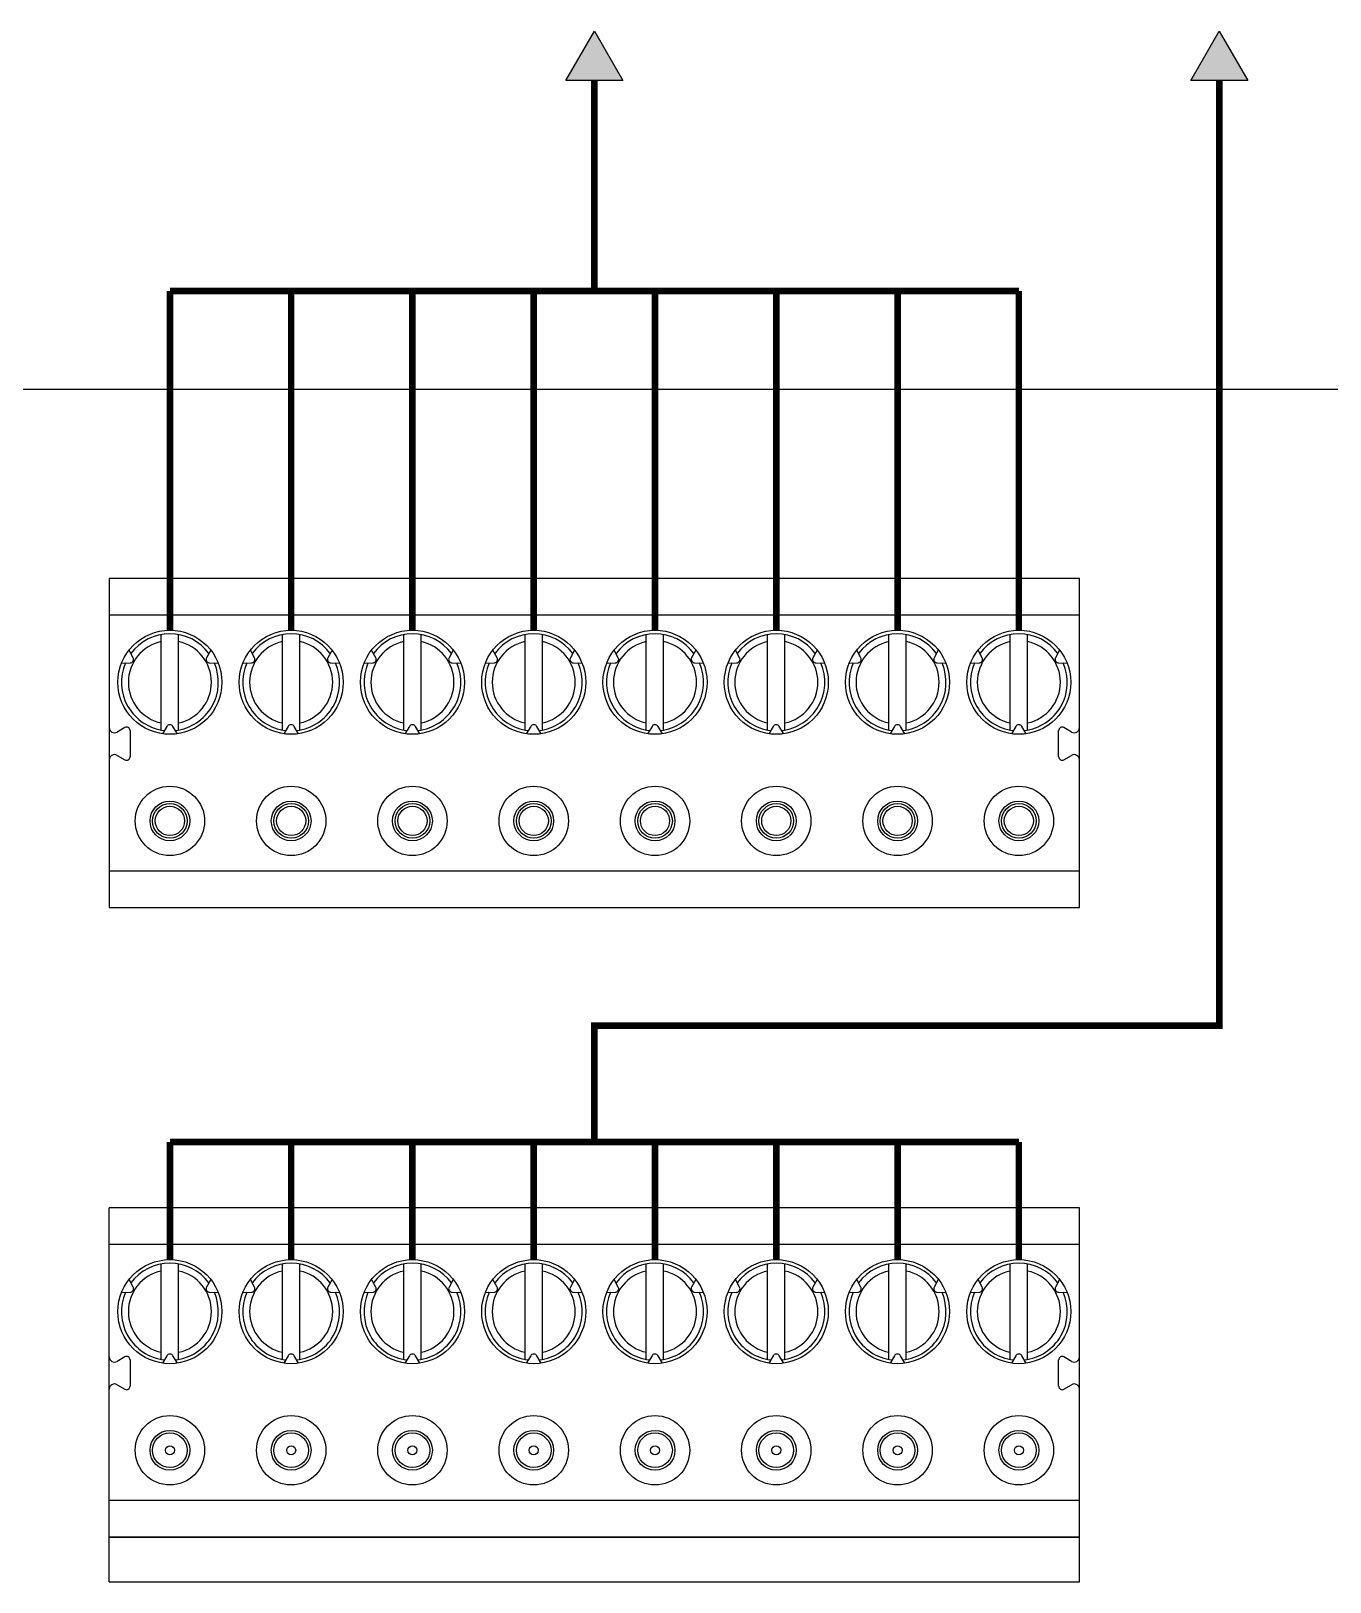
# Model space of a CAD drawing. Header units: millimetres. Extents: x 285292 to 433407, y -235676 to -135648.
# Drawn here: x 308091 to 322850, y -173369 to -155749 of the extents above; entities that cross this region are included whole.
import ezdxf
from ezdxf.enums import TextEntityAlignment as Align

# ---------------------------------------------------------------- set-up
doc = ezdxf.new("R2010")
doc.units = ezdxf.units.MM
doc.header["$LTSCALE"] = 10
doc.header["$MEASUREMENT"] = 0
doc.linetypes.add('HIDDEN', pattern=[0.375, 0.25, -0.125])
doc.styles.get("Standard").update_dxf_attribs({"font": 'arial.ttf'})

# ---------------------------------------------------------------- blocks, each defined once
blk = doc.blocks.new('SE ACM')
h = blk.add_hatch(color=256)
h.dxf.hatch_style = 1
h.paths.add_polyline_path([(314492, -155749), (314815, -156310), (314168, -156310)])
h = blk.add_hatch(color=256)
h.dxf.hatch_style = 1
h.paths.add_polyline_path([(321592, -155749), (321915, -156310), (321268, -156310)])
at = {"linetype": 'Continuous'}
for p, q in [((407792, -159823), (285292, -159823)), ((308980, -161967), (308980, -165707)), ((320003, -161967), (308980, -161967)), ((320003, -165707), (320003, -161967)), ((308980, -162383), (320003, -162383)), ((309570, -163691), (309570, -162606)), ((309767, -163691), (309767, -162606)), ((310948, -163691), (310948, -162606)), ((311145, -163691), (311145, -162606)), ((312326, -163691), (312326, -162606)), ((312523, -163691), (312523, -162606)), ((313704, -163691), (313704, -162606)), ((313901, -163691), (313901, -162606)), ((315082, -163691), (315082, -162606)), ((315279, -163691), (315279, -162606)), ((316460, -163691), (316460, -162606)), ((316657, -163691), (316657, -162606)), ((317838, -163691), (317838, -162606)), ((318035, -163691), (318035, -162606)), ((319216, -163691), (319216, -162606)), ((319413, -163691), (319413, -162606)), ((309253, -162869), (309205, -162783)), ((310133, -162783), (310085, -162869)), ((310631, -162869), (310583, -162783)), ((311511, -162783), (311463, -162869)), ((312009, -162869), (311961, -162783)), ((312888, -162783), (312841, -162869)), ((313386, -162869), (313339, -162783)), ((314266, -162783), (314219, -162869)), ((314764, -162869), (314717, -162783)), ((315644, -162783), (315597, -162869)), ((316142, -162869), (316095, -162783)), ((317022, -162783), (316975, -162869)), ((317520, -162869), (317473, -162783)), ((318400, -162783), (318353, -162869)), ((318898, -162869), (318851, -162783)), ((319778, -162783), (319731, -162869)), ((309120, -162930), (309219, -162928)), ((310119, -162928), (310217, -162930)), ((310498, -162930), (310596, -162928)), ((311497, -162928), (311595, -162930)), ((311876, -162930), (311974, -162928)), ((312875, -162928), (312973, -162930)), ((313254, -162930), (313352, -162928)), ((314253, -162928), (314351, -162930)), ((314632, -162930), (314730, -162928)), ((315631, -162928), (315729, -162930)), ((316010, -162930), (316108, -162928)), ((317009, -162928), (317107, -162930)), ((317388, -162930), (317486, -162928)), ((318387, -162928), (318485, -162930)), ((318766, -162930), (318864, -162928)), ((319765, -162928), (319863, -162930)), ((309157, -163662), (309068, -163713)), ((309635, -163649), (309584, -163733)), ((309754, -163733), (309703, -163649)), ((311013, -163649), (310962, -163733)), ((311132, -163733), (311081, -163649)), ((312391, -163649), (312340, -163733)), ((312510, -163733), (312459, -163649)), ((313769, -163649), (313718, -163733)), ((313887, -163733), (313837, -163649)), ((315147, -163649), (315096, -163733)), ((315265, -163733), (315215, -163649)), ((316525, -163649), (316474, -163733)), ((316643, -163733), (316593, -163649)), ((317902, -163649), (317852, -163733)), ((318021, -163733), (317971, -163649)), ((319280, -163649), (319230, -163733)), ((319399, -163733), (319349, -163649)), ((319915, -163713), (319826, -163662)), ((309216, -163696), (309216, -163995)), ((319767, -163995), (319767, -163696)), ((309068, -163978), (309157, -164029)), ((319826, -164029), (319915, -163978)), ((320003, -165292), (308980, -165292)), ((308980, -165707), (320003, -165707)), ((308980, -173369), (308980, -169117)), ((320003, -169117), (308980, -169117)), ((320003, -173369), (320003, -169117)), ((308980, -169533), (320003, -169533)), ((309570, -170841), (309570, -169756)), ((309767, -170841), (309767, -169756)), ((310948, -170841), (310948, -169756)), ((311145, -170841), (311145, -169756)), ((312326, -170841), (312326, -169756)), ((312523, -170841), (312523, -169756)), ((313704, -170841), (313704, -169756)), ((313901, -170841), (313901, -169756)), ((315082, -170841), (315082, -169756)), ((315279, -170841), (315279, -169756)), ((316460, -170841), (316460, -169756)), ((316657, -170841), (316657, -169756)), ((317838, -170841), (317838, -169756)), ((318035, -170841), (318035, -169756)), ((319216, -170841), (319216, -169756)), ((319413, -170841), (319413, -169756)), ((309253, -170019), (309205, -169933)), ((310133, -169933), (310085, -170019)), ((310631, -170019), (310583, -169933)), ((311511, -169933), (311463, -170019)), ((312009, -170019), (311961, -169933)), ((312888, -169933), (312841, -170019)), ((313386, -170019), (313339, -169933)), ((314266, -169933), (314219, -170019)), ((314764, -170019), (314717, -169933)), ((315644, -169933), (315597, -170019)), ((316142, -170019), (316095, -169933)), ((317022, -169933), (316975, -170019)), ((317520, -170019), (317473, -169933)), ((318400, -169933), (318353, -170019)), ((318898, -170019), (318851, -169933)), ((319778, -169933), (319731, -170019)), ((309120, -170080), (309219, -170078)), ((310119, -170078), (310217, -170080)), ((310498, -170080), (310596, -170078)), ((311497, -170078), (311595, -170080)), ((311876, -170080), (311974, -170078)), ((312875, -170078), (312973, -170080)), ((313254, -170080), (313352, -170078)), ((314253, -170078), (314351, -170080)), ((314632, -170080), (314730, -170078)), ((315631, -170078), (315729, -170080)), ((316010, -170080), (316108, -170078)), ((317009, -170078), (317107, -170080)), ((317388, -170080), (317486, -170078)), ((318387, -170078), (318485, -170080)), ((318766, -170080), (318864, -170078)), ((319765, -170078), (319863, -170080)), ((309157, -170812), (309068, -170863)), ((309216, -170846), (309216, -171145)), ((309635, -170799), (309584, -170883)), ((309754, -170883), (309703, -170799)), ((311013, -170799), (310962, -170883)), ((311132, -170883), (311081, -170799)), ((312391, -170799), (312340, -170883)), ((312510, -170883), (312459, -170799)), ((313769, -170799), (313718, -170883)), ((313887, -170883), (313837, -170799)), ((315147, -170799), (315096, -170883)), ((315265, -170883), (315215, -170799)), ((316525, -170799), (316474, -170883)), ((316643, -170883), (316593, -170799)), ((317902, -170799), (317852, -170883)), ((318021, -170883), (317971, -170799)), ((319280, -170799), (319230, -170883)), ((319399, -170883), (319349, -170799)), ((319767, -171145), (319767, -170846)), ((319915, -170863), (319826, -170812)), ((309068, -171128), (309157, -171179)), ((319826, -171179), (319915, -171128)), ((320003, -172442), (308980, -172442)), ((308980, -172857), (320003, -172857)), ((320003, -172865), (308980, -172865)), ((308980, -173369), (320003, -173369))]:
    blk.add_line(p, q, dxfattribs=at)
for points in [[(314492, -155749), (314815, -156310), (314168, -156310)], [(321592, -155749), (321915, -156310), (321268, -156310)]]:
    blk.add_lwpolyline(points, close=True)
at = {"linetype": 'HIDDEN', "const_width": 75}
for points in [[(314492, -158704), (314492, -156310)], [(314492, -168370), (314492, -167048), (321592, -167048), (321592, -156310)], [(309669, -158704), (309669, -162558)], [(309669, -158704), (319315, -158704)], [(311047, -158704), (311047, -162558)], [(312425, -158704), (312425, -162558)], [(313803, -158704), (313803, -162558)], [(315181, -158704), (315181, -162558)], [(316559, -158704), (316559, -162558)], [(317937, -158704), (317937, -162558)], [(319315, -158704), (319315, -162558)], [(309669, -168370), (309669, -169708)], [(309669, -168370), (319315, -168370)], [(311047, -168370), (311047, -169708)], [(312425, -168370), (312425, -169708)], [(313803, -168370), (313803, -169708)], [(315181, -168370), (315181, -169708)], [(316559, -168370), (316559, -169708)], [(317937, -168370), (317937, -169708)], [(319315, -168370), (319315, -169708)]]:
    blk.add_lwpolyline(points, dxfattribs=at)
at = {"linetype": 'Continuous'}
for centre, radius in [((309669, -163148), 591), ((311047, -163148), 591), ((312425, -163148), 591), ((313803, -163148), 591), ((315181, -163148), 591), ((316559, -163148), 591), ((317937, -163148), 591), ((319315, -163148), 591), ((309669, -164723), 394), ((311047, -164723), 394), ((312425, -164723), 394), ((313803, -164723), 394), ((315181, -164723), 394), ((316559, -164723), 394), ((317937, -164723), 394), ((319315, -164723), 394), ((309669, -164723), 226), ((309669, -164723), 197), ((309669, -164723), 166), ((311047, -164723), 226), ((311047, -164723), 197), ((311047, -164723), 166), ((312425, -164723), 226), ((312425, -164723), 197), ((312425, -164723), 166), ((313803, -164723), 226), ((313803, -164723), 197), ((313803, -164723), 166), ((315181, -164723), 226), ((315181, -164723), 197), ((315181, -164723), 166), ((316559, -164723), 226), ((316559, -164723), 197), ((316559, -164723), 166), ((317937, -164723), 226), ((317937, -164723), 197), ((317937, -164723), 166), ((319315, -164723), 226), ((319315, -164723), 197), ((319315, -164723), 166), ((309669, -170298), 591), ((311047, -170298), 591), ((312425, -170298), 591), ((313803, -170298), 591), ((315181, -170298), 591), ((316559, -170298), 591), ((317937, -170298), 591), ((319315, -170298), 591), ((309669, -171873), 394), ((311047, -171873), 394), ((312425, -171873), 394), ((313803, -171873), 394), ((315181, -171873), 394), ((316559, -171873), 394), ((317937, -171873), 394), ((319315, -171873), 394), ((309669, -171873), 226), ((309669, -171873), 197), ((311047, -171873), 226), ((311047, -171873), 197), ((312425, -171873), 226), ((312425, -171873), 197), ((313803, -171873), 226), ((313803, -171873), 197), ((315181, -171873), 226), ((315181, -171873), 197), ((316559, -171873), 226), ((316559, -171873), 197), ((317937, -171873), 226), ((317937, -171873), 197), ((319315, -171873), 226), ((319315, -171873), 197), ((309669, -171873), 51.2), ((311047, -171873), 51.2), ((312425, -171873), 51.2), ((313803, -171873), 51.2), ((315181, -171873), 51.2), ((316559, -171873), 51.2), ((317937, -171873), 51.2), ((319315, -171873), 51.2)]:
    blk.add_circle(centre, radius, dxfattribs=at)
for centre, radius, start, end in [((309669, -163148), 551, 36.499, 143.501), ((311047, -163148), 551, 36.499, 143.4903), ((312425, -163148), 551, 36.5097, 143.4903), ((313803, -163148), 551, 36.499, 143.501), ((315181, -163148), 551, 36.499, 143.501), ((316559, -163148), 551, 36.499, 143.4903), ((317937, -163148), 551, 36.499, 143.501), ((319315, -163148), 551, 36.499, 143.501), ((309669, -163148), 472, 102.0247, 257.9753), ((309669, -163148), 472, 282.0247, 77.9753), ((311047, -163148), 472, 102.0247, 257.9753), ((311047, -163148), 472, 282.0247, 77.9753), ((312425, -163148), 472, 102.0247, 257.9753), ((312425, -163148), 472, 282.0247, 77.9753), ((313803, -163148), 472, 102.0247, 257.9753), ((313803, -163148), 472, 282.0247, 77.9753), ((315181, -163148), 472, 102.0247, 257.9753), ((315181, -163148), 472, 282.0247, 77.9753), ((316559, -163148), 472, 102.0247, 257.9753), ((316559, -163148), 472, 282.0247, 77.9753), ((317937, -163148), 472, 102.0247, 257.9753), ((317937, -163148), 472, 282.0247, 77.9753), ((319315, -163148), 472, 102.0247, 257.9753), ((319315, -163148), 472, 282.0247, 77.9753), ((309669, -163148), 551, 156.512, 263.4821), ((309669, -163148), 551, 276.5179, 23.4949), ((311047, -163148), 551, 156.512, 263.4821), ((311047, -163148), 551, 276.5179, 23.4949), ((312425, -163148), 551, 156.512, 263.4821), ((312425, -163148), 551, 276.5179, 23.488), ((313803, -163148), 551, 156.512, 263.4821), ((313803, -163148), 551, 276.5179, 23.4949), ((315181, -163148), 551, 156.512, 263.4821), ((315181, -163148), 551, 276.5179, 23.4949), ((316559, -163148), 551, 156.512, 263.4821), ((316559, -163148), 551, 276.5179, 23.4949), ((317937, -163148), 551, 156.512, 263.4821), ((317937, -163148), 551, 276.5179, 23.4949), ((319315, -163148), 551, 156.5052, 263.4821), ((319315, -163148), 551, 276.5179, 23.4949), ((309039, -163662), 59.1, 180, 300), ((309177, -163696), 39.4, 0, 120), ((319807, -163696), 39.4, 60, 180), ((319944, -163662), 59.1, 240, 0), ((309039, -164029), 59.1, 60, 180), ((309177, -163995), 39.4, 240, 0), ((319807, -163995), 39.4, 180, 300), ((319944, -164029), 59.1, 0, 120), ((309669, -170298), 472, 102.0247, 257.9753), ((309669, -170298), 551, 36.5097, 143.4903), ((309669, -170298), 472, 282.0247, 77.9753), ((311047, -170298), 472, 102.0247, 257.9753), ((311047, -170298), 551, 36.5097, 143.4903), ((311047, -170298), 472, 282.0247, 77.9753), ((312425, -170298), 472, 102.0247, 257.9753), ((312425, -170298), 551, 36.5097, 143.4903), ((312425, -170298), 472, 282.0247, 77.9753), ((313803, -170298), 472, 102.0247, 257.9753), ((313803, -170298), 551, 36.5097, 143.501), ((313803, -170298), 472, 282.0247, 77.9753), ((315181, -170298), 472, 102.0247, 257.9753), ((315181, -170298), 551, 36.5097, 143.501), ((315181, -170298), 472, 282.0247, 77.9753), ((316559, -170298), 472, 102.0247, 257.9753), ((316559, -170298), 551, 36.5097, 143.4903), ((316559, -170298), 472, 282.0247, 77.9753), ((317937, -170298), 472, 102.0247, 257.9753), ((317937, -170298), 551, 36.5097, 143.4903), ((317937, -170298), 472, 282.0247, 77.9753), ((319315, -170298), 472, 102.0247, 257.9753), ((319315, -170298), 551, 36.5097, 143.4903), ((319315, -170298), 472, 282.0247, 77.9753), ((309669, -170298), 551, 156.512, 263.4821), ((309669, -170298), 551, 276.5179, 23.488), ((311047, -170298), 551, 156.512, 263.4821), ((311047, -170298), 551, 276.5179, 23.488), ((312425, -170298), 551, 156.512, 263.4821), ((312425, -170298), 551, 276.5179, 23.488), ((313803, -170298), 551, 156.512, 263.4821), ((313803, -170298), 551, 276.5179, 23.488), ((315181, -170298), 551, 156.5052, 263.4821), ((315181, -170298), 551, 276.5179, 23.488), ((316559, -170298), 551, 156.512, 263.4821), ((316559, -170298), 551, 276.5179, 23.488), ((317937, -170298), 551, 156.512, 263.4821), ((317937, -170298), 551, 276.5179, 23.488), ((319315, -170298), 551, 156.512, 263.4821), ((319315, -170298), 551, 276.5179, 23.488), ((309039, -170812), 59.1, 180, 300), ((309177, -170846), 39.4, 0, 120), ((319807, -170846), 39.4, 60, 180), ((319944, -170812), 59.1, 240, 0), ((309039, -171179), 59.1, 60, 180), ((309177, -171145), 39.4, 240, 0), ((319807, -171145), 39.4, 180, 300), ((319944, -171179), 59.1, 0, 120)]:
    blk.add_arc(centre, radius, start, end, dxfattribs=at)
for points, knots in [([(309219, -162928), (309224, -162928), (309238, -162924), (309254, -162909), (309259, -162887), (309255, -162874), (309253, -162869)], [0, 0, 0, 0, 0.208368, 0.49999, 0.791628, 1, 1, 1, 1]), ([(310085, -162869), (310082, -162874), (310078, -162887), (310084, -162909), (310100, -162924), (310114, -162928), (310119, -162928)], [0, 0, 0, 0, 0.208368, 0.49999, 0.791628, 1, 1, 1, 1]), ([(310596, -162928), (310602, -162928), (310616, -162924), (310632, -162909), (310637, -162887), (310633, -162874), (310631, -162869)], [0, 0, 0, 0, 0.208368, 0.49999, 0.791628, 1, 1, 1, 1]), ([(311463, -162869), (311460, -162874), (311456, -162887), (311462, -162909), (311478, -162924), (311492, -162928), (311497, -162928)], [0, 0, 0, 0, 0.208368, 0.49999, 0.791628, 1, 1, 1, 1]), ([(311974, -162928), (311980, -162928), (311994, -162924), (312010, -162909), (312015, -162887), (312011, -162874), (312009, -162869)], [0, 0, 0, 0, 0.208368, 0.49999, 0.791628, 1, 1, 1, 1]), ([(312841, -162869), (312838, -162874), (312834, -162887), (312840, -162909), (312856, -162924), (312869, -162928), (312875, -162928)], [0, 0, 0, 0, 0.208368, 0.49999, 0.791628, 1, 1, 1, 1]), ([(313352, -162928), (313358, -162928), (313371, -162924), (313388, -162909), (313393, -162887), (313389, -162874), (313386, -162869)], [0, 0, 0, 0, 0.208368, 0.49999, 0.791628, 1, 1, 1, 1]), ([(314219, -162869), (314216, -162874), (314212, -162887), (314218, -162909), (314234, -162924), (314247, -162928), (314253, -162928)], [0, 0, 0, 0, 0.208368, 0.49999, 0.791628, 1, 1, 1, 1]), ([(314730, -162928), (314736, -162928), (314749, -162924), (314766, -162909), (314771, -162887), (314767, -162874), (314764, -162869)], [0, 0, 0, 0, 0.208368, 0.49999, 0.791628, 1, 1, 1, 1]), ([(315597, -162869), (315594, -162874), (315590, -162887), (315596, -162909), (315612, -162924), (315625, -162928), (315631, -162928)], [0, 0, 0, 0, 0.208368, 0.49999, 0.791628, 1, 1, 1, 1]), ([(316108, -162928), (316114, -162928), (316127, -162924), (316144, -162909), (316149, -162887), (316145, -162874), (316142, -162869)], [0, 0, 0, 0, 0.208368, 0.49999, 0.791628, 1, 1, 1, 1]), ([(316975, -162869), (316972, -162874), (316968, -162887), (316974, -162909), (316990, -162924), (317003, -162928), (317009, -162928)], [0, 0, 0, 0, 0.208368, 0.49999, 0.791628, 1, 1, 1, 1]), ([(317486, -162928), (317492, -162928), (317505, -162924), (317522, -162909), (317527, -162887), (317523, -162874), (317520, -162869)], [0, 0, 0, 0, 0.208368, 0.49999, 0.791628, 1, 1, 1, 1]), ([(318353, -162869), (318350, -162874), (318346, -162887), (318351, -162909), (318368, -162924), (318381, -162928), (318387, -162928)], [0, 0, 0, 0, 0.208368, 0.49999, 0.791628, 1, 1, 1, 1]), ([(318864, -162928), (318870, -162928), (318883, -162924), (318900, -162909), (318905, -162887), (318901, -162874), (318898, -162869)], [0, 0, 0, 0, 0.208368, 0.49999, 0.791628, 1, 1, 1, 1]), ([(319731, -162869), (319728, -162874), (319724, -162887), (319729, -162909), (319746, -162924), (319759, -162928), (319765, -162928)], [0, 0, 0, 0, 0.208368, 0.49999, 0.791628, 1, 1, 1, 1]), ([(309669, -163630), (309661, -163630), (309647, -163634), (309638, -163644), (309635, -163649)], [0, 0, 0, 0, 0.583215, 1, 1, 1, 1]), ([(309703, -163649), (309700, -163644), (309690, -163634), (309677, -163630), (309669, -163630)], [0, 0, 0, 0, 0.416785, 1, 1, 1, 1]), ([(311047, -163630), (311039, -163630), (311025, -163634), (311016, -163644), (311013, -163649)], [0, 0, 0, 0, 0.583215, 1, 1, 1, 1]), ([(311081, -163649), (311078, -163644), (311068, -163634), (311055, -163630), (311047, -163630)], [0, 0, 0, 0, 0.416785, 1, 1, 1, 1]), ([(312425, -163630), (312417, -163630), (312403, -163634), (312394, -163644), (312391, -163649)], [0, 0, 0, 0, 0.583215, 1, 1, 1, 1]), ([(312459, -163649), (312456, -163644), (312446, -163634), (312433, -163630), (312425, -163630)], [0, 0, 0, 0, 0.416785, 1, 1, 1, 1]), ([(313803, -163630), (313795, -163630), (313781, -163634), (313771, -163644), (313769, -163649)], [0, 0, 0, 0, 0.583215, 1, 1, 1, 1]), ([(313837, -163649), (313834, -163644), (313824, -163634), (313811, -163630), (313803, -163630)], [0, 0, 0, 0, 0.416785, 1, 1, 1, 1]), ([(315181, -163630), (315173, -163630), (315159, -163634), (315149, -163644), (315147, -163649)], [0, 0, 0, 0, 0.583215, 1, 1, 1, 1]), ([(315215, -163649), (315212, -163644), (315202, -163634), (315188, -163630), (315181, -163630)], [0, 0, 0, 0, 0.416785, 1, 1, 1, 1]), ([(316559, -163630), (316551, -163630), (316537, -163634), (316527, -163644), (316525, -163649)], [0, 0, 0, 0, 0.583215, 1, 1, 1, 1]), ([(316593, -163649), (316590, -163644), (316580, -163634), (316566, -163630), (316559, -163630)], [0, 0, 0, 0, 0.416785, 1, 1, 1, 1]), ([(317937, -163630), (317929, -163630), (317915, -163634), (317905, -163644), (317902, -163649)], [0, 0, 0, 0, 0.583215, 1, 1, 1, 1]), ([(317971, -163649), (317968, -163644), (317958, -163634), (317944, -163630), (317937, -163630)], [0, 0, 0, 0, 0.416785, 1, 1, 1, 1]), ([(319315, -163630), (319307, -163630), (319293, -163634), (319283, -163644), (319280, -163649)], [0, 0, 0, 0, 0.583215, 1, 1, 1, 1]), ([(319349, -163649), (319346, -163644), (319336, -163634), (319322, -163630), (319315, -163630)], [0, 0, 0, 0, 0.416785, 1, 1, 1, 1]), ([(309219, -170078), (309224, -170078), (309238, -170074), (309254, -170059), (309259, -170037), (309255, -170024), (309253, -170019)], [0, 0, 0, 0, 0.208368, 0.49999, 0.791628, 1, 1, 1, 1]), ([(310085, -170019), (310082, -170024), (310078, -170037), (310084, -170059), (310100, -170074), (310114, -170078), (310119, -170078)], [0, 0, 0, 0, 0.208368, 0.49999, 0.791628, 1, 1, 1, 1]), ([(310596, -170078), (310602, -170078), (310616, -170074), (310632, -170059), (310637, -170037), (310633, -170024), (310631, -170019)], [0, 0, 0, 0, 0.208368, 0.49999, 0.791628, 1, 1, 1, 1]), ([(311463, -170019), (311460, -170024), (311456, -170037), (311462, -170059), (311478, -170074), (311492, -170078), (311497, -170078)], [0, 0, 0, 0, 0.208368, 0.49999, 0.791628, 1, 1, 1, 1]), ([(311974, -170078), (311980, -170078), (311994, -170074), (312010, -170059), (312015, -170037), (312011, -170024), (312009, -170019)], [0, 0, 0, 0, 0.208368, 0.49999, 0.791628, 1, 1, 1, 1]), ([(312841, -170019), (312838, -170024), (312834, -170037), (312840, -170059), (312856, -170074), (312869, -170078), (312875, -170078)], [0, 0, 0, 0, 0.208368, 0.49999, 0.791628, 1, 1, 1, 1]), ([(313352, -170078), (313358, -170078), (313371, -170074), (313388, -170059), (313393, -170037), (313389, -170024), (313386, -170019)], [0, 0, 0, 0, 0.208368, 0.49999, 0.791628, 1, 1, 1, 1]), ([(314219, -170019), (314216, -170024), (314212, -170037), (314218, -170059), (314234, -170074), (314247, -170078), (314253, -170078)], [0, 0, 0, 0, 0.208368, 0.49999, 0.791628, 1, 1, 1, 1]), ([(314730, -170078), (314736, -170078), (314749, -170074), (314766, -170059), (314771, -170037), (314767, -170024), (314764, -170019)], [0, 0, 0, 0, 0.208368, 0.49999, 0.791628, 1, 1, 1, 1]), ([(315597, -170019), (315594, -170024), (315590, -170037), (315596, -170059), (315612, -170074), (315625, -170078), (315631, -170078)], [0, 0, 0, 0, 0.208368, 0.49999, 0.791628, 1, 1, 1, 1]), ([(316108, -170078), (316114, -170078), (316127, -170074), (316144, -170059), (316149, -170037), (316145, -170024), (316142, -170019)], [0, 0, 0, 0, 0.208368, 0.49999, 0.791628, 1, 1, 1, 1]), ([(316975, -170019), (316972, -170024), (316968, -170037), (316974, -170059), (316990, -170074), (317003, -170078), (317009, -170078)], [0, 0, 0, 0, 0.208368, 0.49999, 0.791628, 1, 1, 1, 1]), ([(317486, -170078), (317492, -170078), (317505, -170074), (317522, -170059), (317527, -170037), (317523, -170024), (317520, -170019)], [0, 0, 0, 0, 0.208368, 0.49999, 0.791628, 1, 1, 1, 1]), ([(318353, -170019), (318350, -170024), (318346, -170037), (318351, -170059), (318368, -170074), (318381, -170078), (318387, -170078)], [0, 0, 0, 0, 0.208368, 0.49999, 0.791628, 1, 1, 1, 1]), ([(318864, -170078), (318870, -170078), (318883, -170074), (318900, -170059), (318905, -170037), (318901, -170024), (318898, -170019)], [0, 0, 0, 0, 0.208368, 0.49999, 0.791628, 1, 1, 1, 1]), ([(319731, -170019), (319728, -170024), (319724, -170037), (319729, -170059), (319746, -170074), (319759, -170078), (319765, -170078)], [0, 0, 0, 0, 0.208368, 0.49999, 0.791628, 1, 1, 1, 1]), ([(309669, -170780), (309661, -170780), (309647, -170784), (309638, -170794), (309635, -170799)], [0, 0, 0, 0, 0.583215, 1, 1, 1, 1]), ([(309703, -170799), (309700, -170794), (309690, -170784), (309677, -170780), (309669, -170780)], [0, 0, 0, 0, 0.416785, 1, 1, 1, 1]), ([(311047, -170780), (311039, -170780), (311025, -170784), (311016, -170794), (311013, -170799)], [0, 0, 0, 0, 0.583215, 1, 1, 1, 1]), ([(311081, -170799), (311078, -170794), (311068, -170784), (311055, -170780), (311047, -170780)], [0, 0, 0, 0, 0.416785, 1, 1, 1, 1]), ([(312425, -170780), (312417, -170780), (312403, -170784), (312394, -170794), (312391, -170799)], [0, 0, 0, 0, 0.583215, 1, 1, 1, 1]), ([(312459, -170799), (312456, -170794), (312446, -170784), (312433, -170780), (312425, -170780)], [0, 0, 0, 0, 0.416785, 1, 1, 1, 1]), ([(313803, -170780), (313795, -170780), (313781, -170784), (313771, -170794), (313769, -170799)], [0, 0, 0, 0, 0.583215, 1, 1, 1, 1]), ([(313837, -170799), (313834, -170794), (313824, -170784), (313811, -170780), (313803, -170780)], [0, 0, 0, 0, 0.416785, 1, 1, 1, 1]), ([(315181, -170780), (315173, -170780), (315159, -170784), (315149, -170794), (315147, -170799)], [0, 0, 0, 0, 0.583215, 1, 1, 1, 1]), ([(315215, -170799), (315212, -170794), (315202, -170784), (315188, -170780), (315181, -170780)], [0, 0, 0, 0, 0.416785, 1, 1, 1, 1]), ([(316559, -170780), (316551, -170780), (316537, -170784), (316527, -170794), (316525, -170799)], [0, 0, 0, 0, 0.583215, 1, 1, 1, 1]), ([(316593, -170799), (316590, -170794), (316580, -170784), (316566, -170780), (316559, -170780)], [0, 0, 0, 0, 0.416785, 1, 1, 1, 1]), ([(317937, -170780), (317929, -170780), (317915, -170784), (317905, -170794), (317902, -170799)], [0, 0, 0, 0, 0.583215, 1, 1, 1, 1]), ([(317971, -170799), (317968, -170794), (317958, -170784), (317944, -170780), (317937, -170780)], [0, 0, 0, 0, 0.416785, 1, 1, 1, 1]), ([(319315, -170780), (319307, -170780), (319293, -170784), (319283, -170794), (319280, -170799)], [0, 0, 0, 0, 0.583215, 1, 1, 1, 1]), ([(319349, -170799), (319346, -170794), (319336, -170784), (319322, -170780), (319315, -170780)], [0, 0, 0, 0, 0.416785, 1, 1, 1, 1])]:
    blk.add_open_spline(points, degree=3, knots=knots, dxfattribs=at)
for tag, rotation, p in [('READER_4', 90, (321592, -154652)), ('READER_1', 90, (300292, -154652)), ('READER_2', 90, (307392, -154652)), ('READER_3', 90, (314492, -154652)), ('READER_5', 90, (328692, -154652)), ('READER_6', 90, (335792, -154652)), ('READER_7', 90, (342892, -154652)), ('READER_8', 90, (349992, -154652)), ('INPUT_10', 90, (366481, -154652)), ('INPUT_11', 90, (370081, -154652)), ('INPUT_12', 90, (373681, -154652)), ('INPUT_13', 90, (406081, -154652)), ('INPUT_14', 90, (409681, -154652)), ('INPUT_15', 90, (413281, -154652)), ('INPUT_16', 90, (416881, -154652)), ('INPUT_9', 90, (362881, -154652)), ('INPUT_1', 90, (377281, -154652)), ('INPUT_2', 90, (380881, -154652)), ('INPUT_3', 90, (384481, -154652)), ('INPUT_4', 90, (388081, -154652)), ('INPUT_5', 90, (391681, -154652)), ('INPUT_6', 90, (395281, -154652)), ('INPUT_7', 90, (398881, -154652)), ('INPUT_8', 90, (402481, -154652)), ('OUTPUT_1', 270, (289010, -216673)), ('OUTPUT_2', 270, (296510, -216673)), ('OUTPUT_3', 270, (303010, -216673)), ('OUTPUT_4', 270, (309510, -216673)), ('OUTPUT_5', 270, (316010, -216673)), ('OUTPUT_6', 270, (322510, -216673)), ('OUTPUT_7', 270, (329010, -216673)), ('OUTPUT_8', 270, (335510, -216673)), ('RS485_1', 270, (341509, -216673)), ('RS485_2', 270, (347259, -216673)), ('RS485_3', 270, (353009, -216673)), ('RS485_4', 270, (378809, -216673)), ('RS485_5', 270, (384559, -216673)), ('RS485_6', 270, (390309, -216673)), ('RS485_7', 270, (396059, -216673)), ('RS485_8', 270, (401809, -216673))]:
    blk.add_attdef(tag, text='', height=450, rotation=rotation).set_placement(p, align=Align.MIDDLE_LEFT)
for tag, p in [('FAI_INPUT', (414403, -187480)), ('TAMPER', (414378, -192987))]:
    blk.add_attdef(tag, text='', height=450).set_placement(p, align=Align.MIDDLE_LEFT)

msp = doc.modelspace()

# ---------------------------------------------------------------- block references
msp.add_blockref('SE ACM', (0, 0))

doc.saveas('drawing.dxf')
